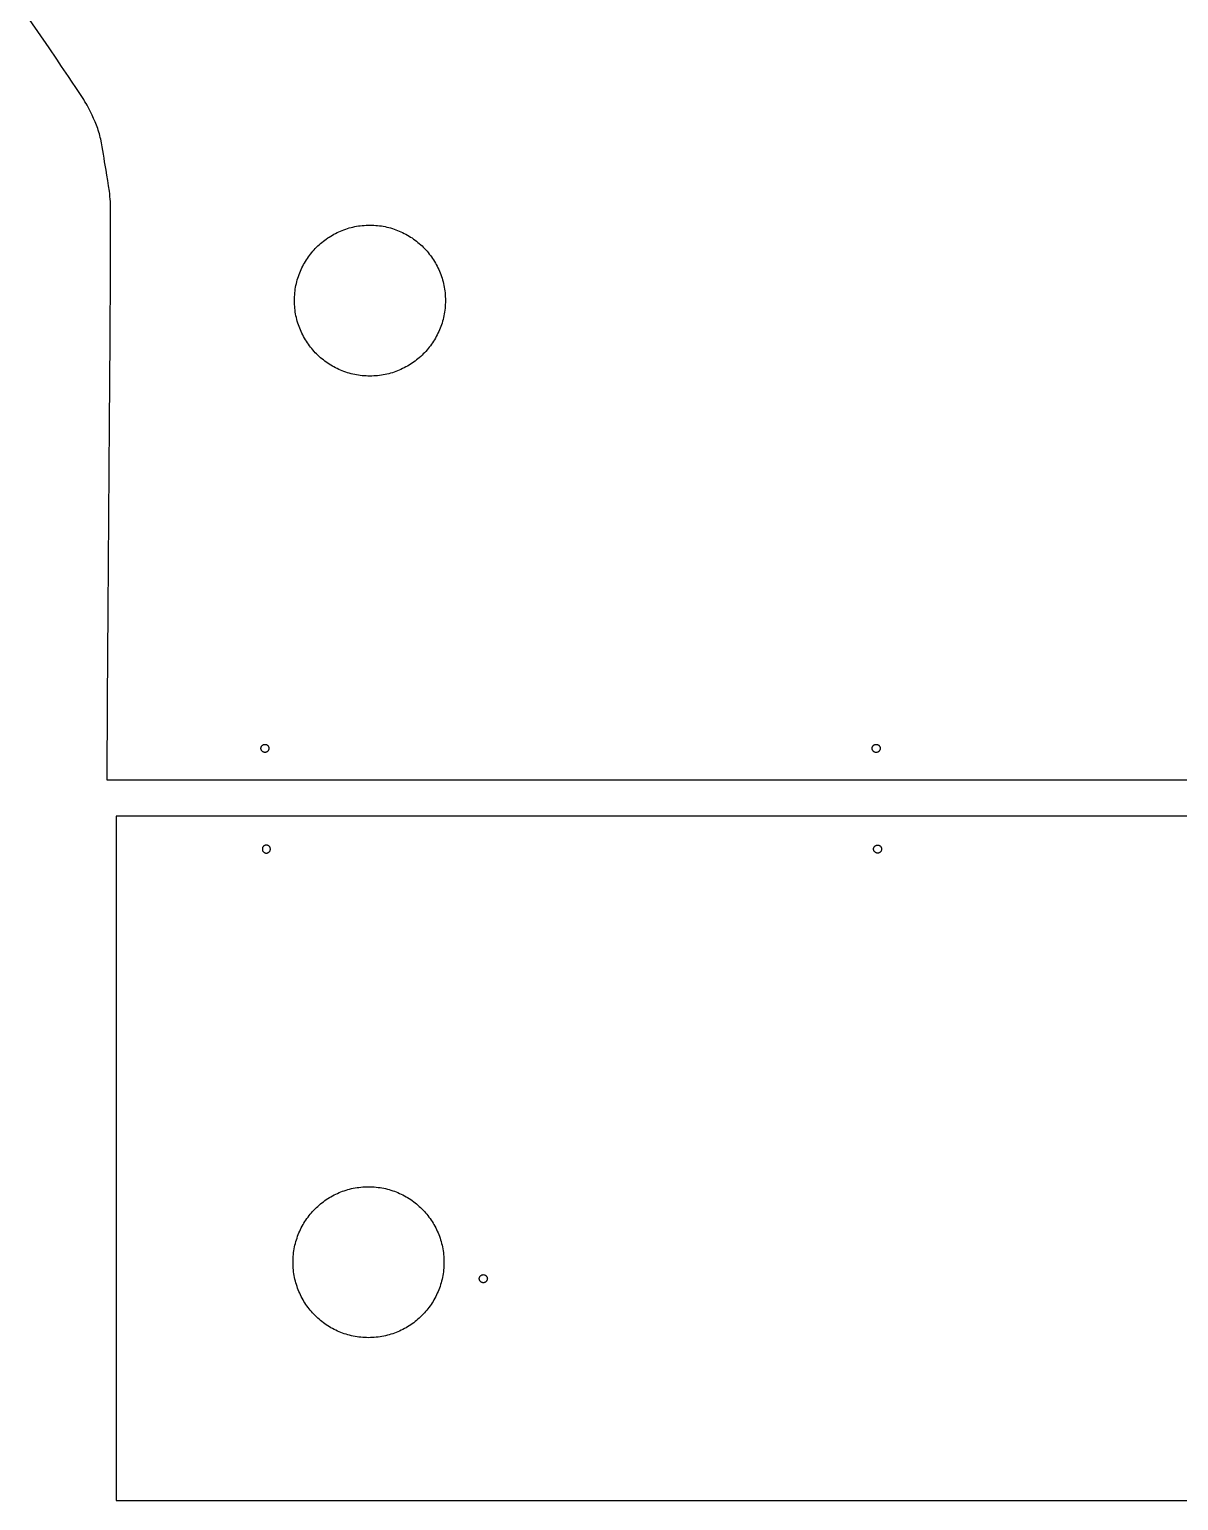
# Model space of a CAD drawing. Extents: x -1405 to 7310, y 1897 to 8577.
# Drawn here: x 627 to 1198, y 6012 to 6743 of the extents above; entities that cross this region are included whole.
import ezdxf

# ---------------------------------------------------------------- set-up
doc = ezdxf.new("R2010")
doc.units = 0
doc.layers.add('Default_Layer', color=1, linetype='CONTINUOUS')

msp = doc.modelspace()

# ---------------------------------------------------------------- linework, layer by layer
at = {"layer": 'Default_Layer'}
msp.add_lwpolyline([(1714.45, 6370.18), (665.89, 6370.08), (666.14, 6409.67), (666.46, 6454.48), (667.12, 6547.23), (667.4, 6588.9), (667.59, 6623.27), (667.64, 6636.73), (667.66, 6647.18), (667.64, 6654.24), (667.62, 6656.37), (667.58, 6657.51), (667.48, 6658.78), (667.36, 6660.07), (667.22, 6661.39), (667.05, 6662.73), (666.69, 6665.41), (666.29, 6668.07), (665.86, 6670.65), (665.44, 6673.09), (664.71, 6677.33), (664.4, 6679.19), (664.11, 6681.07), (663.81, 6682.95), (663.5, 6684.82), (663.16, 6686.68), (662.78, 6688.51), (662.57, 6689.42), (662.34, 6690.32), (662.1, 6691.2), (661.83, 6692.07), (661.56, 6692.94), (661.26, 6693.8), (660.63, 6695.5), (659.96, 6697.19), (659.23, 6698.86), (658.47, 6700.52), (657.67, 6702.15), (656.84, 6703.77), (655.98, 6705.38), (655.51, 6706.23), (654.95, 6707.17), (654.33, 6708.2), (653.64, 6709.3), (652.1, 6711.69), (650.41, 6714.25), (648.62, 6716.92), (646.81, 6719.61), (643.34, 6724.73), (640.9, 6728.32), (637.11, 6733.85), (627.34, 6748.02)], dxfattribs=at)
for points in [[(759.03, 6608.35), (759.04, 6609.32), (759.08, 6610.28), (759.14, 6611.24), (759.22, 6612.18), (759.33, 6613.13), (759.46, 6614.06), (759.62, 6614.99), (759.79, 6615.91), (759.99, 6616.82), (760.21, 6617.72), (760.45, 6618.62), (760.72, 6619.5), (761, 6620.38), (761.31, 6621.24), (761.63, 6622.1), (761.98, 6622.95), (762.34, 6623.78), (762.73, 6624.61), (763.13, 6625.42), (763.56, 6626.23), (764, 6627.02), (764.46, 6627.8), (764.94, 6628.56), (765.43, 6629.32), (765.95, 6630.06), (766.48, 6630.79), (767.03, 6631.5), (767.59, 6632.2), (768.17, 6632.89), (768.77, 6633.56), (769.39, 6634.22), (770.01, 6634.87), (770.66, 6635.5), (771.32, 6636.11), (771.99, 6636.71), (772.68, 6637.29), (773.38, 6637.85), (774.09, 6638.4), (774.82, 6638.93), (775.56, 6639.45), (776.32, 6639.94), (777.08, 6640.42), (777.86, 6640.88), (778.66, 6641.32), (779.46, 6641.75), (780.27, 6642.15), (781.1, 6642.54), (781.93, 6642.9), (782.78, 6643.25), (783.64, 6643.57), (784.5, 6643.88), (785.38, 6644.16), (786.26, 6644.43), (787.16, 6644.67), (788.06, 6644.89), (788.97, 6645.09), (789.89, 6645.26), (790.82, 6645.42), (791.75, 6645.55), (792.7, 6645.66), (793.64, 6645.74), (794.6, 6645.8), (795.56, 6645.84), (796.53, 6645.85), (797.5, 6645.84), (798.46, 6645.8), (799.42, 6645.74), (800.36, 6645.66), (801.31, 6645.55), (802.24, 6645.42), (803.17, 6645.26), (804.09, 6645.09), (805, 6644.89), (805.9, 6644.67), (806.8, 6644.43), (807.68, 6644.16), (808.56, 6643.88), (809.42, 6643.57), (810.28, 6643.25), (811.13, 6642.9), (811.96, 6642.54), (812.79, 6642.15), (813.6, 6641.75), (814.4, 6641.32), (815.2, 6640.88), (815.98, 6640.42), (816.74, 6639.94), (817.5, 6639.45), (818.24, 6638.93), (818.97, 6638.4), (819.68, 6637.85), (820.38, 6637.29), (821.07, 6636.71), (821.74, 6636.11), (822.4, 6635.5), (823.05, 6634.87), (823.68, 6634.22), (824.29, 6633.56), (824.89, 6632.89), (825.47, 6632.2), (826.03, 6631.5), (826.58, 6630.79), (827.11, 6630.06), (827.63, 6629.32), (828.12, 6628.56), (828.6, 6627.8), (829.06, 6627.02), (829.5, 6626.23), (829.93, 6625.42), (830.33, 6624.61), (830.72, 6623.78), (831.08, 6622.95), (831.43, 6622.1), (831.75, 6621.24), (832.06, 6620.38), (832.34, 6619.5), (832.61, 6618.62), (832.85, 6617.72), (833.07, 6616.82), (833.27, 6615.91), (833.44, 6614.99), (833.6, 6614.06), (833.73, 6613.13), (833.84, 6612.18), (833.92, 6611.24), (833.98, 6610.28), (834.02, 6609.32), (834.03, 6608.35), (834.02, 6607.38), (833.98, 6606.42), (833.92, 6605.47), (833.84, 6604.52), (833.73, 6603.57), (833.6, 6602.64), (833.44, 6601.71), (833.27, 6600.79), (833.07, 6599.88), (832.85, 6598.98), (832.61, 6598.08), (832.34, 6597.2), (832.06, 6596.32), (831.75, 6595.46), (831.43, 6594.6), (831.08, 6593.75), (830.72, 6592.92), (830.33, 6592.09), (829.93, 6591.28), (829.5, 6590.48), (829.06, 6589.68), (828.6, 6588.91), (828.12, 6588.14), (827.63, 6587.38), (827.11, 6586.64), (826.58, 6585.91), (826.03, 6585.2), (825.47, 6584.5), (824.89, 6583.81), (824.29, 6583.14), (823.68, 6582.48), (823.05, 6581.83), (822.4, 6581.21), (821.74, 6580.59), (821.07, 6579.99), (820.38, 6579.41), (819.68, 6578.85), (818.97, 6578.3), (818.24, 6577.77), (817.5, 6577.25), (816.74, 6576.76), (815.98, 6576.28), (815.2, 6575.82), (814.4, 6575.38), (813.6, 6574.95), (812.79, 6574.55), (811.96, 6574.16), (811.13, 6573.8), (810.28, 6573.45), (809.42, 6573.13), (808.56, 6572.82), (807.68, 6572.54), (806.8, 6572.27), (805.9, 6572.03), (805, 6571.81), (804.09, 6571.61), (803.17, 6571.44), (802.24, 6571.28), (801.31, 6571.15), (800.36, 6571.04), (799.42, 6570.96), (798.46, 6570.9), (797.5, 6570.86), (796.53, 6570.85), (795.56, 6570.86), (794.6, 6570.9), (793.64, 6570.96), (792.7, 6571.04), (791.75, 6571.15), (790.82, 6571.28), (789.89, 6571.44), (788.97, 6571.61), (788.06, 6571.81), (787.16, 6572.03), (786.26, 6572.27), (785.38, 6572.54), (784.5, 6572.82), (783.64, 6573.13), (782.78, 6573.45), (781.93, 6573.8), (781.1, 6574.16), (780.27, 6574.55), (779.46, 6574.95), (778.66, 6575.38), (777.86, 6575.82), (777.08, 6576.28), (776.32, 6576.76), (775.56, 6577.25), (774.82, 6577.77), (774.09, 6578.3), (773.38, 6578.85), (772.68, 6579.41), (771.99, 6579.99), (771.32, 6580.59), (770.66, 6581.21), (770.01, 6581.83), (769.39, 6582.48), (768.77, 6583.14), (768.17, 6583.81), (767.59, 6584.5), (767.03, 6585.2), (766.48, 6585.91), (765.95, 6586.64), (765.43, 6587.38), (764.94, 6588.14), (764.46, 6588.91), (764, 6589.68), (763.56, 6590.48), (763.13, 6591.28), (762.73, 6592.09), (762.34, 6592.92), (761.98, 6593.75), (761.63, 6594.6), (761.31, 6595.46), (761, 6596.32), (760.72, 6597.2), (760.45, 6598.08), (760.21, 6598.98), (759.99, 6599.88), (759.79, 6600.79), (759.62, 6601.71), (759.46, 6602.64), (759.33, 6603.57), (759.22, 6604.52), (759.14, 6605.47), (759.08, 6606.42), (759.04, 6607.38), (759.03, 6608.35)], [(742.37, 6385.9), (742.38, 6386.11), (742.41, 6386.31), (742.46, 6386.5), (742.52, 6386.68), (742.61, 6386.86), (742.71, 6387.02), (742.82, 6387.17), (742.95, 6387.32), (743.1, 6387.45), (743.25, 6387.56), (743.41, 6387.66), (743.59, 6387.75), (743.77, 6387.81), (743.96, 6387.86), (744.16, 6387.89), (744.37, 6387.9), (744.57, 6387.89), (744.77, 6387.86), (744.96, 6387.81), (745.15, 6387.75), (745.32, 6387.66), (745.49, 6387.56), (745.64, 6387.45), (745.78, 6387.32), (745.91, 6387.17), (746.03, 6387.02), (746.13, 6386.86), (746.21, 6386.68), (746.28, 6386.5), (746.33, 6386.31), (746.36, 6386.11), (746.37, 6385.9), (746.36, 6385.7), (746.33, 6385.5), (746.28, 6385.31), (746.21, 6385.12), (746.13, 6384.95), (746.03, 6384.78), (745.91, 6384.63), (745.78, 6384.49), (745.64, 6384.36), (745.49, 6384.24), (745.32, 6384.14), (745.15, 6384.06), (744.96, 6383.99), (744.77, 6383.94), (744.57, 6383.91), (744.37, 6383.9), (744.16, 6383.91), (743.96, 6383.94), (743.77, 6383.99), (743.59, 6384.06), (743.41, 6384.14), (743.25, 6384.24), (743.1, 6384.36), (742.95, 6384.49), (742.82, 6384.63), (742.71, 6384.78), (742.61, 6384.95), (742.52, 6385.12), (742.46, 6385.31), (742.41, 6385.5), (742.38, 6385.7), (742.37, 6385.9)], [(1046.06, 6385.89), (1046.07, 6386.09), (1046.1, 6386.29), (1046.15, 6386.48), (1046.21, 6386.66), (1046.3, 6386.84), (1046.4, 6387), (1046.51, 6387.16), (1046.64, 6387.3), (1046.78, 6387.43), (1046.94, 6387.54), (1047.1, 6387.65), (1047.28, 6387.73), (1047.46, 6387.8), (1047.65, 6387.85), (1047.85, 6387.88), (1048.06, 6387.89), (1048.26, 6387.88), (1048.46, 6387.85), (1048.65, 6387.8), (1048.84, 6387.73), (1049.01, 6387.65), (1049.17, 6387.54), (1049.33, 6387.43), (1049.47, 6387.3), (1049.6, 6387.16), (1049.72, 6387), (1049.82, 6386.84), (1049.9, 6386.66), (1049.97, 6386.48), (1050.02, 6386.29), (1050.05, 6386.09), (1050.06, 6385.89), (1050.05, 6385.68), (1050.02, 6385.48), (1049.97, 6385.29), (1049.9, 6385.11), (1049.82, 6384.93), (1049.72, 6384.77), (1049.6, 6384.61), (1049.47, 6384.47), (1049.33, 6384.34), (1049.17, 6384.23), (1049.01, 6384.13), (1048.84, 6384.04), (1048.65, 6383.98), (1048.46, 6383.93), (1048.26, 6383.9), (1048.06, 6383.89), (1047.85, 6383.9), (1047.65, 6383.93), (1047.46, 6383.98), (1047.28, 6384.04), (1047.1, 6384.13), (1046.94, 6384.23), (1046.78, 6384.34), (1046.64, 6384.47), (1046.51, 6384.61), (1046.4, 6384.77), (1046.3, 6384.93), (1046.21, 6385.11), (1046.15, 6385.29), (1046.1, 6385.48), (1046.07, 6385.68), (1046.06, 6385.89)], [(1725.5, 6352.21), (670.5, 6352.21), (670.5, 6012.21), (1725.5, 6012.21), (1725.5, 6352.21)], [(1725.5, 6352.21), (670.5, 6352.21), (670.5, 6012.21), (1725.5, 6012.21), (1725.5, 6352.21)], [(747.07, 6335.86), (747.06, 6336.07), (747.03, 6336.27), (746.98, 6336.46), (746.91, 6336.64), (746.83, 6336.82), (746.73, 6336.98), (746.61, 6337.13), (746.48, 6337.28), (746.34, 6337.41), (746.19, 6337.52), (746.02, 6337.62), (745.85, 6337.71), (745.66, 6337.77), (745.47, 6337.82), (745.27, 6337.85), (745.07, 6337.86), (744.86, 6337.85), (744.66, 6337.82), (744.47, 6337.77), (744.29, 6337.71), (744.11, 6337.62), (743.95, 6337.52), (743.8, 6337.41), (743.65, 6337.28), (743.52, 6337.13), (743.41, 6336.98), (743.31, 6336.82), (743.22, 6336.64), (743.16, 6336.46), (743.11, 6336.27), (743.08, 6336.07), (743.07, 6335.86), (743.08, 6335.66), (743.11, 6335.46), (743.16, 6335.27), (743.22, 6335.08), (743.31, 6334.91), (743.41, 6334.74), (743.52, 6334.59), (743.65, 6334.45), (743.8, 6334.32), (743.95, 6334.2), (744.11, 6334.1), (744.29, 6334.02), (744.47, 6333.95), (744.66, 6333.9), (744.86, 6333.87), (745.07, 6333.86), (745.27, 6333.87), (745.47, 6333.9), (745.66, 6333.95), (745.85, 6334.02), (746.02, 6334.1), (746.19, 6334.2), (746.34, 6334.32), (746.48, 6334.45), (746.61, 6334.59), (746.73, 6334.74), (746.83, 6334.91), (746.91, 6335.08), (746.98, 6335.27), (747.03, 6335.46), (747.06, 6335.66), (747.07, 6335.86)], [(747.07, 6335.86), (747.06, 6336.07), (747.03, 6336.27), (746.98, 6336.46), (746.91, 6336.64), (746.83, 6336.82), (746.73, 6336.98), (746.61, 6337.13), (746.48, 6337.28), (746.34, 6337.41), (746.19, 6337.52), (746.02, 6337.62), (745.85, 6337.71), (745.66, 6337.77), (745.47, 6337.82), (745.27, 6337.85), (745.07, 6337.86), (744.86, 6337.85), (744.66, 6337.82), (744.47, 6337.77), (744.29, 6337.71), (744.11, 6337.62), (743.95, 6337.52), (743.8, 6337.41), (743.65, 6337.28), (743.52, 6337.13), (743.41, 6336.98), (743.31, 6336.82), (743.22, 6336.64), (743.16, 6336.46), (743.11, 6336.27), (743.08, 6336.07), (743.07, 6335.86), (743.08, 6335.66), (743.11, 6335.46), (743.16, 6335.27), (743.22, 6335.08), (743.31, 6334.91), (743.41, 6334.74), (743.52, 6334.59), (743.65, 6334.45), (743.8, 6334.32), (743.95, 6334.2), (744.11, 6334.1), (744.29, 6334.02), (744.47, 6333.95), (744.66, 6333.9), (744.86, 6333.87), (745.07, 6333.86), (745.27, 6333.87), (745.47, 6333.9), (745.66, 6333.95), (745.85, 6334.02), (746.02, 6334.1), (746.19, 6334.2), (746.34, 6334.32), (746.48, 6334.45), (746.61, 6334.59), (746.73, 6334.74), (746.83, 6334.91), (746.91, 6335.08), (746.98, 6335.27), (747.03, 6335.46), (747.06, 6335.66), (747.07, 6335.86)], [(1050.77, 6335.86), (1050.76, 6335.66), (1050.73, 6335.46), (1050.68, 6335.27), (1050.62, 6335.08), (1050.53, 6334.91), (1050.43, 6334.74), (1050.32, 6334.59), (1050.19, 6334.45), (1050.05, 6334.32), (1049.89, 6334.2), (1049.73, 6334.1), (1049.55, 6334.02), (1049.37, 6333.95), (1049.18, 6333.9), (1048.98, 6333.87), (1048.77, 6333.86), (1048.57, 6333.87), (1048.37, 6333.9), (1048.18, 6333.95), (1048, 6334.02), (1047.82, 6334.1), (1047.66, 6334.2), (1047.5, 6334.32), (1047.36, 6334.45), (1047.23, 6334.59), (1047.12, 6334.74), (1047.02, 6334.91), (1046.93, 6335.08), (1046.86, 6335.27), (1046.81, 6335.46), (1046.78, 6335.66), (1046.77, 6335.86), (1046.78, 6336.07), (1046.81, 6336.27), (1046.86, 6336.46), (1046.93, 6336.64), (1047.02, 6336.82), (1047.12, 6336.98), (1047.23, 6337.13), (1047.36, 6337.28), (1047.5, 6337.41), (1047.66, 6337.52), (1047.82, 6337.62), (1048, 6337.71), (1048.18, 6337.77), (1048.37, 6337.82), (1048.57, 6337.85), (1048.77, 6337.86), (1048.98, 6337.85), (1049.18, 6337.82), (1049.37, 6337.77), (1049.55, 6337.71), (1049.73, 6337.62), (1049.89, 6337.52), (1050.05, 6337.41), (1050.19, 6337.28), (1050.32, 6337.13), (1050.43, 6336.98), (1050.53, 6336.82), (1050.62, 6336.64), (1050.68, 6336.46), (1050.73, 6336.27), (1050.76, 6336.07), (1050.77, 6335.86)], [(1050.77, 6335.86), (1050.76, 6335.66), (1050.73, 6335.46), (1050.68, 6335.27), (1050.62, 6335.08), (1050.53, 6334.91), (1050.43, 6334.74), (1050.32, 6334.59), (1050.19, 6334.45), (1050.05, 6334.32), (1049.89, 6334.2), (1049.73, 6334.1), (1049.55, 6334.02), (1049.37, 6333.95), (1049.18, 6333.9), (1048.98, 6333.87), (1048.77, 6333.86), (1048.57, 6333.87), (1048.37, 6333.9), (1048.18, 6333.95), (1048, 6334.02), (1047.82, 6334.1), (1047.66, 6334.2), (1047.5, 6334.32), (1047.36, 6334.45), (1047.23, 6334.59), (1047.12, 6334.74), (1047.02, 6334.91), (1046.93, 6335.08), (1046.86, 6335.27), (1046.81, 6335.46), (1046.78, 6335.66), (1046.77, 6335.86), (1046.78, 6336.07), (1046.81, 6336.27), (1046.86, 6336.46), (1046.93, 6336.64), (1047.02, 6336.82), (1047.12, 6336.98), (1047.23, 6337.13), (1047.36, 6337.28), (1047.5, 6337.41), (1047.66, 6337.52), (1047.82, 6337.62), (1048, 6337.71), (1048.18, 6337.77), (1048.37, 6337.82), (1048.57, 6337.85), (1048.77, 6337.86), (1048.98, 6337.85), (1049.18, 6337.82), (1049.37, 6337.77), (1049.55, 6337.71), (1049.73, 6337.62), (1049.89, 6337.52), (1050.05, 6337.41), (1050.19, 6337.28), (1050.32, 6337.13), (1050.43, 6336.98), (1050.53, 6336.82), (1050.62, 6336.64), (1050.68, 6336.46), (1050.73, 6336.27), (1050.76, 6336.07), (1050.77, 6335.86)], [(833.32, 6130.64), (833.31, 6129.67), (833.27, 6128.71), (833.21, 6127.75), (833.13, 6126.8), (833.02, 6125.86), (832.89, 6124.92), (832.74, 6124), (832.56, 6123.08), (832.36, 6122.17), (832.14, 6121.26), (831.9, 6120.37), (831.64, 6119.48), (831.35, 6118.61), (831.05, 6117.74), (830.72, 6116.88), (830.38, 6116.04), (830.01, 6115.2), (829.63, 6114.38), (829.22, 6113.56), (828.8, 6112.76), (828.35, 6111.97), (827.89, 6111.19), (827.42, 6110.42), (826.92, 6109.67), (826.4, 6108.93), (825.87, 6108.2), (825.32, 6107.48), (824.76, 6106.78), (824.18, 6106.09), (823.58, 6105.42), (822.97, 6104.76), (822.34, 6104.12), (821.7, 6103.49), (821.04, 6102.88), (820.36, 6102.28), (819.68, 6101.7), (818.97, 6101.13), (818.26, 6100.59), (817.53, 6100.05), (816.79, 6099.54), (816.04, 6099.04), (815.27, 6098.56), (814.49, 6098.1), (813.7, 6097.66), (812.89, 6097.24), (812.08, 6096.83), (811.26, 6096.45), (810.42, 6096.08), (809.57, 6095.74), (808.72, 6095.41), (807.85, 6095.11), (806.97, 6094.82), (806.09, 6094.56), (805.19, 6094.32), (804.29, 6094.1), (803.38, 6093.9), (802.46, 6093.72), (801.53, 6093.57), (800.6, 6093.44), (799.66, 6093.33), (798.71, 6093.24), (797.75, 6093.18), (796.79, 6093.15), (795.82, 6093.14), (794.86, 6093.15), (793.89, 6093.18), (792.94, 6093.24), (791.99, 6093.33), (791.05, 6093.44), (790.11, 6093.57), (789.18, 6093.72), (788.27, 6093.9), (787.35, 6094.1), (786.45, 6094.32), (785.56, 6094.56), (784.67, 6094.82), (783.8, 6095.11), (782.93, 6095.41), (782.07, 6095.74), (781.23, 6096.08), (780.39, 6096.45), (779.57, 6096.83), (778.75, 6097.24), (777.95, 6097.66), (777.16, 6098.1), (776.38, 6098.56), (775.61, 6099.04), (774.86, 6099.54), (774.11, 6100.05), (773.39, 6100.59), (772.67, 6101.13), (771.97, 6101.7), (771.28, 6102.28), (770.61, 6102.88), (769.95, 6103.49), (769.31, 6104.12), (768.68, 6104.76), (768.06, 6105.42), (767.47, 6106.09), (766.89, 6106.78), (766.32, 6107.48), (765.77, 6108.2), (765.24, 6108.93), (764.73, 6109.67), (764.23, 6110.42), (763.75, 6111.19), (763.29, 6111.97), (762.85, 6112.76), (762.43, 6113.56), (762.02, 6114.38), (761.64, 6115.2), (761.27, 6116.04), (760.92, 6116.88), (760.6, 6117.74), (760.29, 6118.61), (760.01, 6119.48), (759.75, 6120.37), (759.5, 6121.26), (759.28, 6122.17), (759.08, 6123.08), (758.91, 6124), (758.76, 6124.92), (758.62, 6125.86), (758.52, 6126.8), (758.43, 6127.75), (758.37, 6128.71), (758.34, 6129.67), (758.32, 6130.64), (758.34, 6131.6), (758.37, 6132.56), (758.43, 6133.52), (758.52, 6134.47), (758.62, 6135.41), (758.76, 6136.35), (758.91, 6137.27), (759.08, 6138.19), (759.28, 6139.1), (759.5, 6140.01), (759.75, 6140.9), (760.01, 6141.79), (760.29, 6142.66), (760.6, 6143.53), (760.92, 6144.39), (761.27, 6145.23), (761.64, 6146.07), (762.02, 6146.89), (762.43, 6147.71), (762.85, 6148.51), (763.29, 6149.3), (763.75, 6150.08), (764.23, 6150.85), (764.73, 6151.6), (765.24, 6152.34), (765.77, 6153.07), (766.32, 6153.79), (766.89, 6154.49), (767.47, 6155.18), (768.06, 6155.85), (768.68, 6156.51), (769.31, 6157.15), (769.95, 6157.78), (770.61, 6158.39), (771.28, 6158.99), (771.97, 6159.57), (772.67, 6160.14), (773.39, 6160.69), (774.11, 6161.22), (774.86, 6161.73), (775.61, 6162.23), (776.38, 6162.71), (777.16, 6163.17), (777.95, 6163.61), (778.75, 6164.03), (779.57, 6164.44), (780.39, 6164.82), (781.23, 6165.19), (782.07, 6165.53), (782.93, 6165.86), (783.8, 6166.16), (784.67, 6166.45), (785.56, 6166.71), (786.45, 6166.95), (787.35, 6167.17), (788.27, 6167.37), (789.18, 6167.55), (790.11, 6167.7), (791.05, 6167.83), (791.99, 6167.94), (792.94, 6168.03), (793.89, 6168.09), (794.86, 6168.12), (795.82, 6168.14), (796.79, 6168.12), (797.75, 6168.09), (798.71, 6168.03), (799.66, 6167.94), (800.6, 6167.83), (801.53, 6167.7), (802.46, 6167.55), (803.38, 6167.37), (804.29, 6167.17), (805.19, 6166.95), (806.09, 6166.71), (806.97, 6166.45), (807.85, 6166.16), (808.72, 6165.86), (809.57, 6165.53), (810.42, 6165.19), (811.26, 6164.82), (812.08, 6164.44), (812.89, 6164.03), (813.7, 6163.61), (814.49, 6163.17), (815.27, 6162.71), (816.04, 6162.23), (816.79, 6161.73), (817.53, 6161.22), (818.26, 6160.69), (818.97, 6160.14), (819.68, 6159.57), (820.36, 6158.99), (821.04, 6158.39), (821.7, 6157.78), (822.34, 6157.15), (822.97, 6156.51), (823.58, 6155.85), (824.18, 6155.18), (824.76, 6154.49), (825.32, 6153.79), (825.87, 6153.07), (826.4, 6152.34), (826.92, 6151.6), (827.42, 6150.85), (827.89, 6150.08), (828.35, 6149.3), (828.8, 6148.51), (829.22, 6147.71), (829.63, 6146.89), (830.01, 6146.07), (830.38, 6145.23), (830.72, 6144.39), (831.05, 6143.53), (831.35, 6142.66), (831.64, 6141.79), (831.9, 6140.9), (832.14, 6140.01), (832.36, 6139.1), (832.56, 6138.19), (832.74, 6137.27), (832.89, 6136.35), (833.02, 6135.41), (833.13, 6134.47), (833.21, 6133.52), (833.27, 6132.56), (833.31, 6131.6), (833.32, 6130.64)], [(833.32, 6130.64), (833.31, 6129.67), (833.27, 6128.71), (833.21, 6127.75), (833.13, 6126.8), (833.02, 6125.86), (832.89, 6124.92), (832.74, 6124), (832.56, 6123.08), (832.36, 6122.17), (832.14, 6121.26), (831.9, 6120.37), (831.64, 6119.48), (831.35, 6118.61), (831.05, 6117.74), (830.72, 6116.88), (830.38, 6116.04), (830.01, 6115.2), (829.63, 6114.38), (829.22, 6113.56), (828.8, 6112.76), (828.35, 6111.97), (827.89, 6111.19), (827.42, 6110.42), (826.92, 6109.67), (826.4, 6108.93), (825.87, 6108.2), (825.32, 6107.48), (824.76, 6106.78), (824.18, 6106.09), (823.58, 6105.42), (822.97, 6104.76), (822.34, 6104.12), (821.7, 6103.49), (821.04, 6102.88), (820.36, 6102.28), (819.68, 6101.7), (818.97, 6101.13), (818.26, 6100.59), (817.53, 6100.05), (816.79, 6099.54), (816.04, 6099.04), (815.27, 6098.56), (814.49, 6098.1), (813.7, 6097.66), (812.89, 6097.24), (812.08, 6096.83), (811.26, 6096.45), (810.42, 6096.08), (809.57, 6095.74), (808.72, 6095.41), (807.85, 6095.11), (806.97, 6094.82), (806.09, 6094.56), (805.19, 6094.32), (804.29, 6094.1), (803.38, 6093.9), (802.46, 6093.72), (801.53, 6093.57), (800.6, 6093.44), (799.66, 6093.33), (798.71, 6093.24), (797.75, 6093.18), (796.79, 6093.15), (795.82, 6093.14), (794.86, 6093.15), (793.89, 6093.18), (792.94, 6093.24), (791.99, 6093.33), (791.05, 6093.44), (790.11, 6093.57), (789.18, 6093.72), (788.27, 6093.9), (787.35, 6094.1), (786.45, 6094.32), (785.56, 6094.56), (784.67, 6094.82), (783.8, 6095.11), (782.93, 6095.41), (782.07, 6095.74), (781.23, 6096.08), (780.39, 6096.45), (779.57, 6096.83), (778.75, 6097.24), (777.95, 6097.66), (777.16, 6098.1), (776.38, 6098.56), (775.61, 6099.04), (774.86, 6099.54), (774.11, 6100.05), (773.39, 6100.59), (772.67, 6101.13), (771.97, 6101.7), (771.28, 6102.28), (770.61, 6102.88), (769.95, 6103.49), (769.31, 6104.12), (768.68, 6104.76), (768.06, 6105.42), (767.47, 6106.09), (766.89, 6106.78), (766.32, 6107.48), (765.77, 6108.2), (765.24, 6108.93), (764.73, 6109.67), (764.23, 6110.42), (763.75, 6111.19), (763.29, 6111.97), (762.85, 6112.76), (762.43, 6113.56), (762.02, 6114.38), (761.64, 6115.2), (761.27, 6116.04), (760.92, 6116.88), (760.6, 6117.74), (760.29, 6118.61), (760.01, 6119.48), (759.75, 6120.37), (759.5, 6121.26), (759.28, 6122.17), (759.08, 6123.08), (758.91, 6124), (758.76, 6124.92), (758.62, 6125.86), (758.52, 6126.8), (758.43, 6127.75), (758.37, 6128.71), (758.34, 6129.67), (758.32, 6130.64), (758.34, 6131.6), (758.37, 6132.56), (758.43, 6133.52), (758.52, 6134.47), (758.62, 6135.41), (758.76, 6136.35), (758.91, 6137.27), (759.08, 6138.19), (759.28, 6139.1), (759.5, 6140.01), (759.75, 6140.9), (760.01, 6141.79), (760.29, 6142.66), (760.6, 6143.53), (760.92, 6144.39), (761.27, 6145.23), (761.64, 6146.07), (762.02, 6146.89), (762.43, 6147.71), (762.85, 6148.51), (763.29, 6149.3), (763.75, 6150.08), (764.23, 6150.85), (764.73, 6151.6), (765.24, 6152.34), (765.77, 6153.07), (766.32, 6153.79), (766.89, 6154.49), (767.47, 6155.18), (768.06, 6155.85), (768.68, 6156.51), (769.31, 6157.15), (769.95, 6157.78), (770.61, 6158.39), (771.28, 6158.99), (771.97, 6159.57), (772.67, 6160.14), (773.39, 6160.69), (774.11, 6161.22), (774.86, 6161.73), (775.61, 6162.23), (776.38, 6162.71), (777.16, 6163.17), (777.95, 6163.61), (778.75, 6164.03), (779.57, 6164.44), (780.39, 6164.82), (781.23, 6165.19), (782.07, 6165.53), (782.93, 6165.86), (783.8, 6166.16), (784.67, 6166.45), (785.56, 6166.71), (786.45, 6166.95), (787.35, 6167.17), (788.27, 6167.37), (789.18, 6167.55), (790.11, 6167.7), (791.05, 6167.83), (791.99, 6167.94), (792.94, 6168.03), (793.89, 6168.09), (794.86, 6168.12), (795.82, 6168.14), (796.79, 6168.12), (797.75, 6168.09), (798.71, 6168.03), (799.66, 6167.94), (800.6, 6167.83), (801.53, 6167.7), (802.46, 6167.55), (803.38, 6167.37), (804.29, 6167.17), (805.19, 6166.95), (806.09, 6166.71), (806.97, 6166.45), (807.85, 6166.16), (808.72, 6165.86), (809.57, 6165.53), (810.42, 6165.19), (811.26, 6164.82), (812.08, 6164.44), (812.89, 6164.03), (813.7, 6163.61), (814.49, 6163.17), (815.27, 6162.71), (816.04, 6162.23), (816.79, 6161.73), (817.53, 6161.22), (818.26, 6160.69), (818.97, 6160.14), (819.68, 6159.57), (820.36, 6158.99), (821.04, 6158.39), (821.7, 6157.78), (822.34, 6157.15), (822.97, 6156.51), (823.58, 6155.85), (824.18, 6155.18), (824.76, 6154.49), (825.32, 6153.79), (825.87, 6153.07), (826.4, 6152.34), (826.92, 6151.6), (827.42, 6150.85), (827.89, 6150.08), (828.35, 6149.3), (828.8, 6148.51), (829.22, 6147.71), (829.63, 6146.89), (830.01, 6146.07), (830.38, 6145.23), (830.72, 6144.39), (831.05, 6143.53), (831.35, 6142.66), (831.64, 6141.79), (831.9, 6140.9), (832.14, 6140.01), (832.36, 6139.1), (832.56, 6138.19), (832.74, 6137.27), (832.89, 6136.35), (833.02, 6135.41), (833.13, 6134.47), (833.21, 6133.52), (833.27, 6132.56), (833.31, 6131.6), (833.32, 6130.64)], [(854.86, 6122.45), (854.85, 6122.24), (854.82, 6122.05), (854.77, 6121.85), (854.7, 6121.67), (854.62, 6121.49), (854.52, 6121.33), (854.4, 6121.18), (854.28, 6121.03), (854.13, 6120.9), (853.98, 6120.79), (853.81, 6120.69), (853.64, 6120.61), (853.46, 6120.54), (853.26, 6120.49), (853.07, 6120.46), (852.86, 6120.45), (852.66, 6120.46), (852.46, 6120.49), (852.27, 6120.54), (852.08, 6120.61), (851.91, 6120.69), (851.74, 6120.79), (851.59, 6120.9), (851.45, 6121.03), (851.32, 6121.18), (851.2, 6121.33), (851.1, 6121.49), (851.02, 6121.67), (850.95, 6121.85), (850.9, 6122.05), (850.87, 6122.24), (850.86, 6122.45), (850.87, 6122.65), (850.9, 6122.85), (850.95, 6123.04), (851.02, 6123.23), (851.1, 6123.4), (851.2, 6123.57), (851.32, 6123.72), (851.45, 6123.86), (851.59, 6123.99), (851.74, 6124.11), (851.91, 6124.21), (852.08, 6124.29), (852.27, 6124.36), (852.46, 6124.41), (852.66, 6124.44), (852.86, 6124.45), (853.07, 6124.44), (853.26, 6124.41), (853.46, 6124.36), (853.64, 6124.29), (853.81, 6124.21), (853.98, 6124.11), (854.13, 6123.99), (854.28, 6123.86), (854.4, 6123.72), (854.52, 6123.57), (854.62, 6123.4), (854.7, 6123.23), (854.77, 6123.04), (854.82, 6122.85), (854.85, 6122.65), (854.86, 6122.45)], [(854.86, 6122.45), (854.85, 6122.24), (854.82, 6122.05), (854.77, 6121.85), (854.7, 6121.67), (854.62, 6121.49), (854.52, 6121.33), (854.4, 6121.18), (854.28, 6121.03), (854.13, 6120.9), (853.98, 6120.79), (853.81, 6120.69), (853.64, 6120.61), (853.46, 6120.54), (853.26, 6120.49), (853.07, 6120.46), (852.86, 6120.45), (852.66, 6120.46), (852.46, 6120.49), (852.27, 6120.54), (852.08, 6120.61), (851.91, 6120.69), (851.74, 6120.79), (851.59, 6120.9), (851.45, 6121.03), (851.32, 6121.18), (851.2, 6121.33), (851.1, 6121.49), (851.02, 6121.67), (850.95, 6121.85), (850.9, 6122.05), (850.87, 6122.24), (850.86, 6122.45), (850.87, 6122.65), (850.9, 6122.85), (850.95, 6123.04), (851.02, 6123.23), (851.1, 6123.4), (851.2, 6123.57), (851.32, 6123.72), (851.45, 6123.86), (851.59, 6123.99), (851.74, 6124.11), (851.91, 6124.21), (852.08, 6124.29), (852.27, 6124.36), (852.46, 6124.41), (852.66, 6124.44), (852.86, 6124.45), (853.07, 6124.44), (853.26, 6124.41), (853.46, 6124.36), (853.64, 6124.29), (853.81, 6124.21), (853.98, 6124.11), (854.13, 6123.99), (854.28, 6123.86), (854.4, 6123.72), (854.52, 6123.57), (854.62, 6123.4), (854.7, 6123.23), (854.77, 6123.04), (854.82, 6122.85), (854.85, 6122.65), (854.86, 6122.45)]]:
    msp.add_lwpolyline(points, close=True, dxfattribs=at)

doc.saveas('drawing.dxf')
